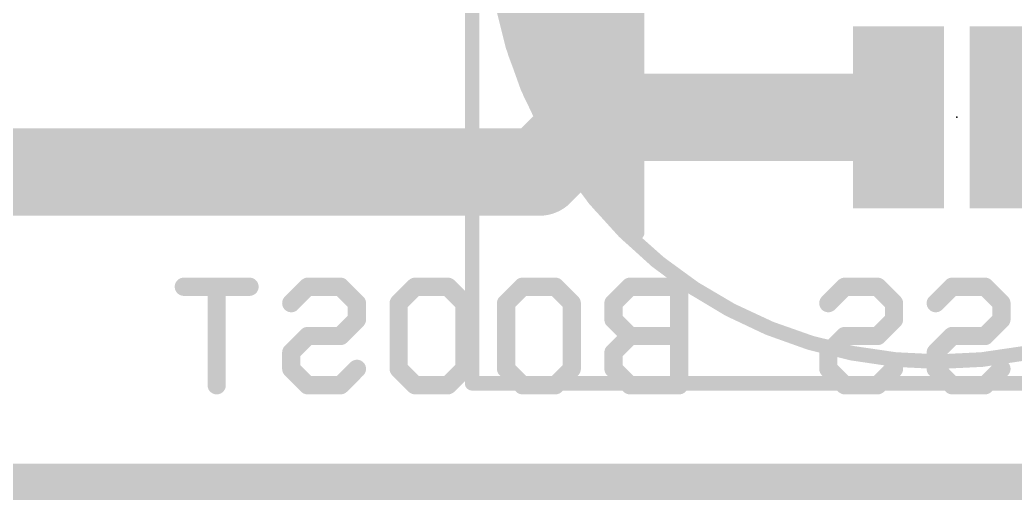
# Model space of a CAD drawing. Extents: x -34 to 73, y -20 to 26.
# Drawn here: x 12.52 to 19.46, y -0.13 to 3.22 of the extents above; entities that cross this region are included whole.
import ezdxf

# ---------------------------------------------------------------- set-up
doc = ezdxf.new("R2010")
doc.units = 0
for name, color, linetype in [('1', 12, 'CONTINUOUS'), ('16', 132, 'CONTINUOUS'), ('18', 110, 'CONTINUOUS'), ('20', 53, 'CONTINUOUS'), ('21', 41, 'CONTINUOUS'), ('22', 40, 'CONTINUOUS'), ('24', 53, 'CONTINUOUS'), ('51', 53, 'CONTINUOUS')]:
    doc.layers.add(name, color=color, linetype=linetype)

# ---------------------------------------------------------------- blocks, each defined once
blk = doc.blocks.new('RECT')
blk.add_solid([(-0.5, -0.5), (0.5, -0.5), (-0.5, 0.5), (0.5, 0.5)])
blk = doc.blocks.new('ROUNDV')
at = {"const_width": 0.5}
blk.add_lwpolyline([(0, -0.25, 1), (0, 0.25, 1), (0, -0.25)], format="xyb", dxfattribs=at)

msp = doc.modelspace()

# ---------------------------------------------------------------- linework, layer by layer
at = {"layer": '1'}
for points, const_width in [([(16.523, 2.54), (16.523, 3.937)], 0.6096), ([(16.142, 2.159), (16.523, 2.54)], 0.6096), ([(3.9638, 2.159), (16.142, 2.159)], 0.6096), ([(31.75, 0), (0, 0)], 0.254)]:
    msp.add_lwpolyline(points, dxfattribs=dict(at, const_width=const_width))
at = {"layer": '1', "const_width": 0.3048}
for points in [[(16.6308, 2.4322, 1), (16.4152, 2.6478)], [(16.3706, 2.54, 1), (16.6754, 2.54)], [(16.142, 2.0066, 1), (16.142, 2.3114)], [(16.0342, 2.2668, 1), (16.2498, 2.0512)]]:
    msp.add_lwpolyline(points, format="xyb", dxfattribs=at)
at = {"layer": '16'}
for points, const_width in [([(18.6436, 2.54), (16.523, 2.54)], 0.6096), ([(21.323, 2.54), (19.4564, 2.54)], 0.6096), ([(31.75, 0), (0, 0)], 0.254)]:
    msp.add_lwpolyline(points, dxfattribs=dict(at, const_width=const_width))
at = {"layer": '16', "const_width": 0.3048}
for points in [[(16.523, 2.6924, 1), (16.523, 2.3876)], [(18.6436, 2.3876, 1), (18.6436, 2.6924)], [(19.4564, 2.6924, 1), (19.4564, 2.3876)]]:
    msp.add_lwpolyline(points, format="xyb", dxfattribs=at)
at = {"layer": '20', "const_width": 0.2032}
msp.add_lwpolyline([(0, 0), (31.75, 0)], dxfattribs=at)
at = {"layer": '21', "const_width": 0.1016}
for points in [[(15.673, 0.687), (15.673, 2.987)], [(20.473, 0.687), (15.673, 0.687)]]:
    msp.add_lwpolyline(points, dxfattribs=at)
at = {"layer": '21'}
for points, const_width in [([(15.6984, 2.987, 1), (15.6476, 2.987)], 0.0508), ([(15.973, 2.987, 0.7285), (21.873, 2.987)], 0.1016), ([(15.9972, 2.9948, 1), (15.9488, 2.9792)], 0.0508), ([(15.673, 0.7124, 1), (15.673, 0.6616)], 0.0508), ([(15.6476, 0.687, 1), (15.6984, 0.687)], 0.0508)]:
    msp.add_lwpolyline(points, format="xyb", dxfattribs=dict(at, const_width=const_width))
at = {"layer": '22', "const_width": 0.127}
for points in [[(14.1218, 1.3595), (13.6642, 1.3595)], [(13.893, 0.6731), (13.893, 1.3595)], [(14.4126, 1.2451), (14.527, 1.3595)], [(14.527, 1.3595), (14.7558, 1.3595)], [(14.7558, 1.3595), (14.8702, 1.2451)], [(15.161, 1.2451), (15.2754, 1.3595)], [(15.2754, 1.3595), (15.5042, 1.3595)], [(15.5042, 1.3595), (15.6186, 1.2451)], [(15.9095, 1.2451), (16.0239, 1.3595)], [(16.0239, 1.3595), (16.2526, 1.3595)], [(16.2526, 1.3595), (16.367, 1.2451)], [(16.7723, 1.3595), (16.6579, 1.2451)], [(17.1155, 1.3595), (16.7723, 1.3595)], [(17.1155, 0.6731), (17.1155, 1.3595)], [(18.1547, 1.2451), (18.2691, 1.3595)], [(18.2691, 1.3595), (18.4979, 1.3595)], [(18.4979, 1.3595), (18.6123, 1.2451)], [(18.9031, 1.2451), (19.0175, 1.3595)], [(19.0175, 1.3595), (19.2463, 1.3595)], [(19.2463, 1.3595), (19.3607, 1.2451)], [(14.8702, 1.2451), (14.8702, 1.1307)], [(15.161, 0.7875), (15.161, 1.2451)], [(15.6186, 1.2451), (15.6186, 0.7875)], [(15.9095, 0.7875), (15.9095, 1.2451)], [(16.367, 1.2451), (16.367, 0.7875)], [(16.6579, 1.2451), (16.6579, 1.1307)], [(18.6123, 1.2451), (18.6123, 1.1307)], [(19.3607, 1.2451), (19.3607, 1.1307)], [(14.8702, 1.1307), (14.7558, 1.0163)], [(16.6579, 1.1307), (16.7723, 1.0163)], [(18.6123, 1.1307), (18.4979, 1.0163)], [(19.3607, 1.1307), (19.2463, 1.0163)], [(14.527, 1.0163), (14.4126, 0.9019)], [(14.7558, 1.0163), (14.527, 1.0163)], [(16.7723, 1.0163), (16.6579, 0.9019)], [(17.1155, 1.0163), (16.7723, 1.0163)], [(18.2691, 1.0163), (18.1547, 0.9019)], [(18.4979, 1.0163), (18.2691, 1.0163)], [(19.0175, 1.0163), (18.9031, 0.9019)], [(19.2463, 1.0163), (19.0175, 1.0163)], [(14.4126, 0.9019), (14.4126, 0.7875)], [(16.6579, 0.9019), (16.6579, 0.7875)], [(18.1547, 0.9019), (18.1547, 0.7875)], [(18.9031, 0.9019), (18.9031, 0.7875)], [(14.4126, 0.7875), (14.527, 0.6731)], [(14.7558, 0.6731), (14.8702, 0.7875)], [(15.2754, 0.6731), (15.161, 0.7875)], [(15.6186, 0.7875), (15.5042, 0.6731)], [(16.0239, 0.6731), (15.9095, 0.7875)], [(16.367, 0.7875), (16.2526, 0.6731)], [(16.6579, 0.7875), (16.7723, 0.6731)], [(18.1547, 0.7875), (18.2691, 0.6731)], [(18.4979, 0.6731), (18.6123, 0.7875)], [(18.9031, 0.7875), (19.0175, 0.6731)], [(19.2463, 0.6731), (19.3607, 0.7875)], [(14.527, 0.6731), (14.7558, 0.6731)], [(15.5042, 0.6731), (15.2754, 0.6731)], [(16.2526, 0.6731), (16.0239, 0.6731)], [(16.7723, 0.6731), (17.1155, 0.6731)], [(18.2691, 0.6731), (18.4979, 0.6731)], [(19.0175, 0.6731), (19.2463, 0.6731)]]:
    msp.add_lwpolyline(points, dxfattribs=at)
at = {"layer": '22', "const_width": 0.0635}
for points in [[(13.6642, 1.3912, 1), (13.6642, 1.3277)], [(13.9248, 1.3595, 1), (13.8613, 1.3595)], [(14.1218, 1.3277, 1), (14.1218, 1.3912)], [(14.527, 1.3912, 1), (14.527, 1.3277)], [(14.5495, 1.337, 1), (14.5046, 1.3819)], [(14.7783, 1.3819, 1), (14.7334, 1.337)], [(14.7558, 1.3277, 1), (14.7558, 1.3912)], [(15.2754, 1.3912, 1), (15.2754, 1.3277)], [(15.2979, 1.337, 1), (15.253, 1.3819)], [(15.5267, 1.3819, 1), (15.4818, 1.337)], [(15.5042, 1.3277, 1), (15.5042, 1.3912)], [(16.0239, 1.3912, 1), (16.0239, 1.3277)], [(16.0463, 1.337, 1), (16.0014, 1.3819)], [(16.2751, 1.3819, 1), (16.2302, 1.337)], [(16.2526, 1.3277, 1), (16.2526, 1.3912)], [(16.7723, 1.3912, 1), (16.7723, 1.3277)], [(16.7947, 1.337, 1), (16.7498, 1.3819)], [(17.1472, 1.3595, 1), (17.0837, 1.3595)], [(17.1155, 1.3277, 1), (17.1155, 1.3912)], [(18.2691, 1.3912, 1), (18.2691, 1.3277)], [(18.2916, 1.337, 1), (18.2466, 1.3819)], [(18.5203, 1.3819, 1), (18.4754, 1.337)], [(18.4979, 1.3277, 1), (18.4979, 1.3912)], [(19.0175, 1.3912, 1), (19.0175, 1.3277)], [(19.04, 1.337, 1), (18.9951, 1.3819)], [(19.2688, 1.3819, 1), (19.2239, 1.337)], [(19.2463, 1.3277, 1), (19.2463, 1.3912)], [(14.3902, 1.2675, 1), (14.4351, 1.2226)], [(14.902, 1.2451, 1), (14.8385, 1.2451)], [(14.8478, 1.2226, 1), (14.8927, 1.2675)], [(15.1928, 1.2451, 1), (15.1293, 1.2451)], [(15.1386, 1.2675, 1), (15.1835, 1.2226)], [(15.6504, 1.2451, 1), (15.5869, 1.2451)], [(15.5962, 1.2226, 1), (15.6411, 1.2675)], [(15.9412, 1.2451, 1), (15.8777, 1.2451)], [(15.887, 1.2675, 1), (15.9319, 1.2226)], [(16.3988, 1.2451, 1), (16.3353, 1.2451)], [(16.3446, 1.2226, 1), (16.3895, 1.2675)], [(16.6896, 1.2451, 1), (16.6261, 1.2451)], [(16.6354, 1.2675, 1), (16.6803, 1.2226)], [(18.1322, 1.2675, 1), (18.1772, 1.2226)], [(18.644, 1.2451, 1), (18.5805, 1.2451)], [(18.5898, 1.2226, 1), (18.6347, 1.2675)], [(18.8807, 1.2675, 1), (18.9256, 1.2226)], [(19.3925, 1.2451, 1), (19.329, 1.2451)], [(19.3383, 1.2226, 1), (19.3832, 1.2675)], [(14.8927, 1.1082, 1), (14.8478, 1.1531)], [(16.6803, 1.1531, 1), (16.6354, 1.1082)], [(18.6347, 1.1082, 1), (18.5898, 1.1531)], [(19.3832, 1.1082, 1), (19.3383, 1.1531)], [(14.8385, 1.1307, 1), (14.902, 1.1307)], [(16.6261, 1.1307, 1), (16.6896, 1.1307)], [(18.5805, 1.1307, 1), (18.644, 1.1307)], [(19.329, 1.1307, 1), (19.3925, 1.1307)], [(14.527, 1.048, 1), (14.527, 0.9845)], [(14.5495, 0.9938, 1), (14.5046, 1.0387)], [(14.7334, 1.0387, 1), (14.7783, 0.9938)], [(14.7558, 0.9845, 1), (14.7558, 1.048)], [(16.7723, 1.048, 1), (16.7723, 0.9845)], [(16.7947, 0.9938, 1), (16.7498, 1.0387)], [(16.7498, 0.9938, 1), (16.7947, 1.0387)], [(17.1155, 0.9845, 1), (17.1155, 1.048)], [(18.2691, 1.048, 1), (18.2691, 0.9845)], [(18.2916, 0.9938, 1), (18.2466, 1.0387)], [(18.4754, 1.0387, 1), (18.5203, 0.9938)], [(18.4979, 0.9845, 1), (18.4979, 1.048)], [(19.0175, 1.048, 1), (19.0175, 0.9845)], [(19.04, 0.9938, 1), (18.9951, 1.0387)], [(19.2239, 1.0387, 1), (19.2688, 0.9938)], [(19.2463, 0.9845, 1), (19.2463, 1.048)], [(14.4444, 0.9019, 1), (14.3809, 0.9019)], [(14.3902, 0.9243, 1), (14.4351, 0.8794)], [(16.6896, 0.9019, 1), (16.6261, 0.9019)], [(16.6354, 0.9243, 1), (16.6803, 0.8794)], [(18.1322, 0.9243, 1), (18.1772, 0.8794)], [(18.1865, 0.9019, 1), (18.123, 0.9019)], [(18.9349, 0.9019, 1), (18.8714, 0.9019)], [(18.8807, 0.9243, 1), (18.9256, 0.8794)], [(14.4351, 0.8099, 1), (14.3902, 0.765)], [(14.8927, 0.765, 1), (14.8478, 0.8099)], [(15.1835, 0.8099, 1), (15.1386, 0.765)], [(15.6411, 0.765, 1), (15.5962, 0.8099)], [(15.9319, 0.8099, 1), (15.887, 0.765)], [(16.3895, 0.765, 1), (16.3446, 0.8099)], [(16.6803, 0.8099, 1), (16.6354, 0.765)], [(18.1772, 0.8099, 1), (18.1322, 0.765)], [(18.6347, 0.765, 1), (18.5898, 0.8099)], [(18.9256, 0.8099, 1), (18.8807, 0.765)], [(19.3832, 0.765, 1), (19.3383, 0.8099)], [(14.3809, 0.7875, 1), (14.4444, 0.7875)], [(15.1293, 0.7875, 1), (15.1928, 0.7875)], [(15.5869, 0.7875, 1), (15.6504, 0.7875)], [(15.8777, 0.7875, 1), (15.9412, 0.7875)], [(16.3353, 0.7875, 1), (16.3988, 0.7875)], [(16.6261, 0.7875, 1), (16.6896, 0.7875)], [(18.123, 0.7875, 1), (18.1865, 0.7875)], [(18.8714, 0.7875, 1), (18.9349, 0.7875)], [(13.8613, 0.6731, 1), (13.9248, 0.6731)], [(14.527, 0.7048, 1), (14.527, 0.6414)], [(14.5046, 0.6506, 1), (14.5495, 0.6956)], [(14.7334, 0.6956, 1), (14.7783, 0.6506)], [(14.7558, 0.6414, 1), (14.7558, 0.7048)], [(15.2754, 0.7048, 1), (15.2754, 0.6414)], [(15.253, 0.6506, 1), (15.2979, 0.6956)], [(15.4818, 0.6956, 1), (15.5267, 0.6506)], [(15.5042, 0.6414, 1), (15.5042, 0.7048)], [(16.0239, 0.7048, 1), (16.0239, 0.6414)], [(16.0014, 0.6506, 1), (16.0463, 0.6956)], [(16.2302, 0.6956, 1), (16.2751, 0.6506)], [(16.2526, 0.6414, 1), (16.2526, 0.7048)], [(16.7723, 0.7048, 1), (16.7723, 0.6414)], [(16.7498, 0.6506, 1), (16.7947, 0.6956)], [(17.0837, 0.6731, 1), (17.1472, 0.6731)], [(17.1155, 0.6414, 1), (17.1155, 0.7048)], [(18.2691, 0.7048, 1), (18.2691, 0.6414)], [(18.2466, 0.6506, 1), (18.2916, 0.6956)], [(18.4754, 0.6956, 1), (18.5203, 0.6506)], [(18.4979, 0.6414, 1), (18.4979, 0.7048)], [(19.0175, 0.7048, 1), (19.0175, 0.6414)], [(18.9951, 0.6506, 1), (19.04, 0.6956)], [(19.2239, 0.6956, 1), (19.2688, 0.6506)], [(19.2463, 0.6414, 1), (19.2463, 0.7048)]]:
    msp.add_lwpolyline(points, format="xyb", dxfattribs=at)
at = {"layer": '24'}
msp.add_point((19.05, 2.54), dxfattribs=at)
at = {"layer": '51', "const_width": 0.1016}
for points in [[(15.673, 0.687), (15.673, 7.187)], [(16.823, 6.187), (16.823, 1.737)], [(16.773, 1.787), (16.773, 6.037)], [(15.873, 3.937), (16.023, 2.987)], [(15.9813, 3.2512), (16.773, 3.2512)], [(15.9973, 3.1496), (16.773, 3.1496)], [(16.0134, 3.048), (16.773, 3.048)], [(16.023, 2.987), (16.373, 2.287)], [(16.0433, 2.9464), (16.773, 2.9464)], [(16.0941, 2.8448), (16.773, 2.8448)], [(16.1449, 2.7432), (16.773, 2.7432)], [(16.1957, 2.6416), (16.773, 2.6416)], [(16.2465, 2.54), (16.773, 2.54)], [(16.2973, 2.4384), (16.773, 2.4384)], [(16.3481, 2.3368), (16.773, 2.3368)], [(16.373, 2.287), (16.773, 1.787)], [(16.4144, 2.2352), (16.773, 2.2352)], [(16.4957, 2.1336), (16.773, 2.1336)], [(16.577, 2.032), (16.773, 2.032)], [(16.6583, 1.9304), (16.773, 1.9304)], [(16.7396, 1.8288), (16.773, 1.8288)], [(20.473, 0.687), (15.673, 0.687)]]:
    msp.add_lwpolyline(points, dxfattribs=at)
at = {"layer": '51'}
for points, const_width in [([(18.923, 0.837, 1), (18.923, 7.037, 1), (18.923, 0.837)], 0.1016), ([(15.9813, 3.2766, 1), (15.9813, 3.2258)], 0.0508), ([(16.773, 3.2258, 1), (16.773, 3.2766)], 0.0508), ([(15.9973, 3.175, 1), (15.9973, 3.1242)], 0.0508), ([(16.773, 3.1242, 1), (16.773, 3.175)], 0.0508), ([(16.0134, 3.0734, 1), (16.0134, 3.0226)], 0.0508), ([(16.773, 3.0226, 1), (16.773, 3.0734)], 0.0508), ([(16.0457, 2.9984, 1), (16.0003, 2.9756)], 0.0508), ([(15.9979, 2.983, 1), (16.0481, 2.991)], 0.0508), ([(16.0433, 2.9718, 1), (16.0433, 2.921)], 0.0508), ([(16.773, 2.921, 1), (16.773, 2.9718)], 0.0508), ([(16.0941, 2.8702, 1), (16.0941, 2.8194)], 0.0508), ([(16.773, 2.8194, 1), (16.773, 2.8702)], 0.0508), ([(16.1449, 2.7686, 1), (16.1449, 2.7178)], 0.0508), ([(16.773, 2.7178, 1), (16.773, 2.7686)], 0.0508), ([(16.1957, 2.667, 1), (16.1957, 2.6162)], 0.0508), ([(16.773, 2.6162, 1), (16.773, 2.667)], 0.0508), ([(16.2465, 2.5654, 1), (16.2465, 2.5146)], 0.0508), ([(16.773, 2.5146, 1), (16.773, 2.5654)], 0.0508), ([(16.2973, 2.4638, 1), (16.2973, 2.413)], 0.0508), ([(16.773, 2.413, 1), (16.773, 2.4638)], 0.0508), ([(16.3481, 2.3622, 1), (16.3481, 2.3114)], 0.0508), ([(16.773, 2.3114, 1), (16.773, 2.3622)], 0.0508), ([(16.3928, 2.3029, 1), (16.3532, 2.2711)], 0.0508), ([(16.3503, 2.2756, 1), (16.3957, 2.2984)], 0.0508), ([(16.4144, 2.2606, 1), (16.4144, 2.2098)], 0.0508), ([(16.773, 2.2098, 1), (16.773, 2.2606)], 0.0508), ([(16.4957, 2.159, 1), (16.4957, 2.1082)], 0.0508), ([(16.773, 2.1082, 1), (16.773, 2.159)], 0.0508), ([(16.577, 2.0574, 1), (16.577, 2.0066)], 0.0508), ([(16.773, 2.0066, 1), (16.773, 2.0574)], 0.0508), ([(16.6583, 1.9558, 1), (16.6583, 1.905)], 0.0508), ([(16.773, 1.905, 1), (16.773, 1.9558)], 0.0508), ([(16.7396, 1.8542, 1), (16.7396, 1.8034)], 0.0508), ([(16.773, 1.8034, 1), (16.773, 1.8542)], 0.0508), ([(16.7476, 1.787, 1), (16.7984, 1.787)], 0.0508), ([(16.7532, 1.7711, 1), (16.7928, 1.8029)], 0.0508), ([(16.7976, 1.737, 1), (16.8484, 1.737)], 0.0508), ([(15.673, 0.7124, 1), (15.673, 0.6616)], 0.0508), ([(15.6476, 0.687, 1), (15.6984, 0.687)], 0.0508)]:
    msp.add_lwpolyline(points, format="xyb", dxfattribs=dict(at, const_width=const_width))

# ---------------------------------------------------------------- block references
at = {"layer": '16', "xscale": 0.635, "yscale": 1.27, "rotation": 180}
for p in [(18.6436, 2.54), (19.4564, 2.54)]:
    msp.add_blockref('RECT', p, dxfattribs=at)
at = {"layer": '18', "xscale": 0.7366, "yscale": 0.7366}
msp.add_blockref('ROUNDV', (16.523, 2.54), dxfattribs=at)
msp.add_blockref('ROUNDV', (16.523, 2.54), dxfattribs=at)

doc.saveas('drawing.dxf')
